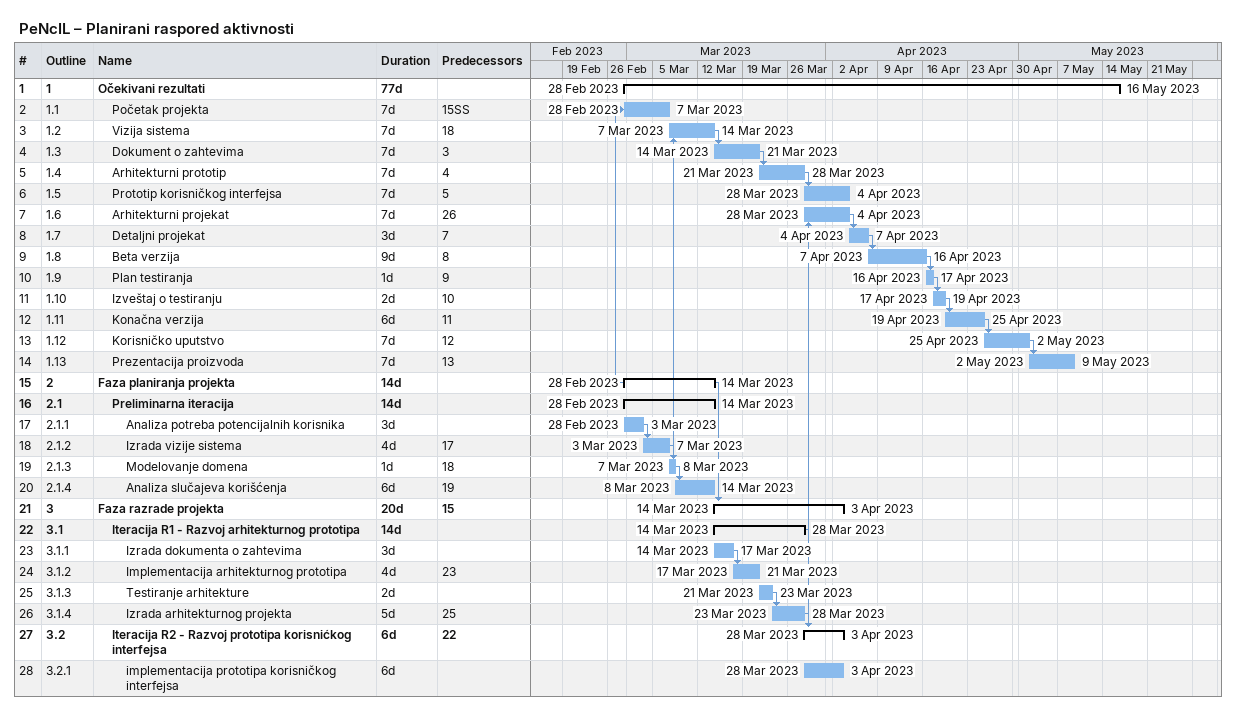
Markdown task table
PeNcIL – Planirani raspored aktivnosti

| ID | WBS | Task | Duration | Start | Finish | Predecessors |
|---|---|---|---|---|---|---|
| 1 | 1 | **Očekivani rezultati** | 77d | 2023-02-28 | 2023-05-16 |  |
| 2 | 1.1 | Početak projekta | 7d | 2023-02-28 | 2023-03-07 | 15SS |
| 3 | 1.2 | Vizija sistema | 7d | 2023-03-07 | 2023-03-14 | 18 |
| 4 | 1.3 | Dokument o zahtevima | 7d | 2023-03-14 | 2023-03-21 | 3 |
| 5 | 1.4 | Arhitekturni prototip | 7d | 2023-03-21 | 2023-03-28 | 4 |
| 6 | 1.5 | Prototip korisničkog interfejsa | 7d | 2023-03-28 | 2023-04-04 | 5 |
| 7 | 1.6 | Arhitekturni projekat | 7d | 2023-03-28 | 2023-04-04 | 26 |
| 8 | 1.7 | Detaljni projekat | 3d | 2023-04-04 | 2023-04-07 | 7 |
| 9 | 1.8 | Beta verzija | 9d | 2023-04-07 | 2023-04-16 | 8 |
| 10 | 1.9 | Plan testiranja | 1d | 2023-04-16 | 2023-04-17 | 9 |
| 11 | 1.10 | Izveštaj o testiranju | 2d | 2023-04-17 | 2023-04-19 | 10 |
| 12 | 1.11 | Konačna verzija | 6d | 2023-04-19 | 2023-04-25 | 11 |
| 13 | 1.12 | Korisničko uputstvo | 7d | 2023-04-25 | 2023-05-02 | 12 |
| 14 | 1.13 | Prezentacija proizvoda | 7d | 2023-05-02 | 2023-05-09 | 13 |
| 15 | 2 | **Faza planiranja projekta** | 14d | 2023-02-28 | 2023-03-14 |  |
| 16 | 2.1 | **Preliminarna iteracija** | 14d | 2023-02-28 | 2023-03-14 |  |
| 17 | 2.1.1 | Analiza potreba potencijalnih korisnika | 3d | 2023-02-28 | 2023-03-03 |  |
| 18 | 2.1.2 | Izrada vizije sistema | 4d | 2023-03-03 | 2023-03-07 | 17 |
| 19 | 2.1.3 | Modelovanje domena | 1d | 2023-03-07 | 2023-03-08 | 18 |
| 20 | 2.1.4 | Analiza slučajeva korišćenja | 6d | 2023-03-08 | 2023-03-14 | 19 |
| 21 | 3 | **Faza razrade projekta** | 20d | 2023-03-14 | 2023-04-03 | 15 |
| 22 | 3.1 | **Iteracija R1 - Razvoj arhitekturnog prototipa** | 14d | 2023-03-14 | 2023-03-28 |  |
| 23 | 3.1.1 | Izrada dokumenta o zahtevima | 3d | 2023-03-14 | 2023-03-17 |  |
| 24 | 3.1.2 | Implementacija arhitekturnog prototipa | 4d | 2023-03-17 | 2023-03-21 | 23 |
| 25 | 3.1.3 | Testiranje arhitekture | 2d | 2023-03-21 | 2023-03-23 |  |
| 26 | 3.1.4 | Izrada arhitekturnog projekta | 5d | 2023-03-23 | 2023-03-28 | 25 |
| 27 | 3.2 | **Iteracija R2 - Razvoj prototipa korisnićkog interfejsa** | 6d | 2023-03-28 | 2023-04-03 | 22 |
| 28 | 3.2.1 | implementacija prototipa korisničkog interfejsa | 6d | 2023-03-28 | 2023-04-03 |  |
